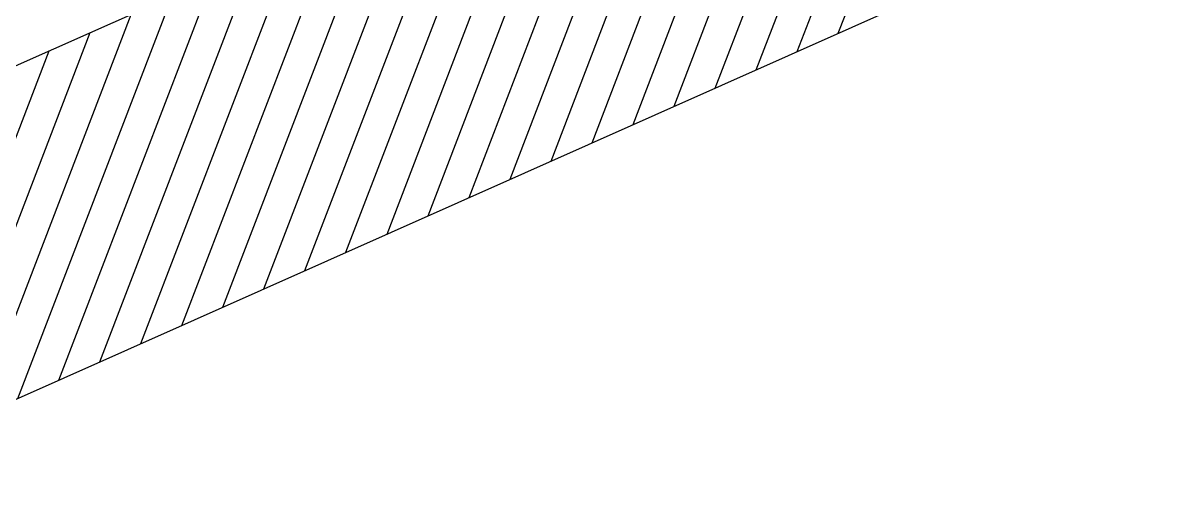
# Model space of a CAD drawing. Header units: inches. Extents: x -422522 to 22891, y -2973 to 414515.
# Drawn here: x 7501.2 to 7728.9, y 10497.3 to 10591.8 of the extents above; entities that cross this region are included whole.
import ezdxf

# ---------------------------------------------------------------- set-up
doc = ezdxf.new("R2010")
doc.units = ezdxf.units.IN
doc.header["$MEASUREMENT"] = 0
doc.layers.get('0').update_dxf_attribs({"lineweight": 25})

msp = doc.modelspace()

# ---------------------------------------------------------------- hatches: boundary and pattern name
h = msp.add_hatch()
h.set_pattern_fill('ANSI31', color=0, scale=50, angle=24)
h.set_pattern_definition([(69, (3551.2776, -5106.066), (-5.8348777, 2.2397997), [])])
h.paths.add_polyline_path([(7743.39, 10691.82), (6657.16, 10208.2), (6657.16, 10142.53), (6849.7, 10228.25), (7089.03, 10334.81), (7089.01, 10334.85), (7098.14, 10338.92), (7452.64, 10496.7), (7453.11, 10496.91), (7763.25, 10634.99), (7763.25, 10634.99), (7763.18, 10635.13), (7767.73, 10637.16)])

# ---------------------------------------------------------------- linework, layer by layer
for p, q in [((6656.96, 10208.11), (7743.39, 10691.82)), ((6779.62, 10262.73), (7743.38, 10691.83)), ((7398.06, 10538.08), (7743.38, 10691.83)), ((7452.64, 10496.7), (7767.91, 10637.07))]:
    msp.add_line(p, q)

doc.saveas('drawing.dxf')
